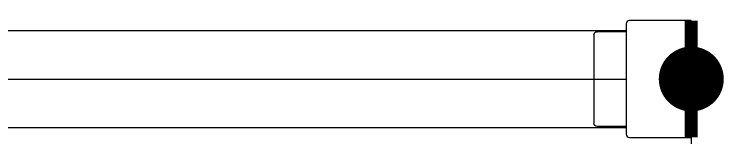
# Model space of a CAD drawing. Header units: millimetres. Extents: x 61566 to 667441, y 0 to 118800.
# Drawn here: x 448394 to 449485, y 55102 to 55302 of the extents above; entities that cross this region are included whole.
import ezdxf

# ---------------------------------------------------------------- set-up
doc = ezdxf.new("R2010")
doc.units = ezdxf.units.MM
doc.header["$LTSCALE"] = 200
doc.linetypes.add('CENTER', pattern=[50.8, 31.75, -6.35, 6.35, -6.35])
for name, color, linetype in [('DUCT', 7, 'Continuous'), ('LG-TEXT', 2, 'Continuous'), ('환기(SA)', 3, 'Continuous')]:
    doc.layers.add(name, color=color, linetype=linetype)

# ---------------------------------------------------------------- blocks, each defined once
blk = doc.blocks.new('A$C75A37BC1')
at = {"color": 0}
for p, q in [((17, 50, 0), (17, 5, 0)), ((163, 50, 0), (163, 5, 0)), ((158, 0, 0), (22, 0, 0))]:
    blk.add_line(p, q, dxfattribs=at)
at = {"color": 0, "const_width": 20, "elevation": 0}
blk.add_lwpolyline([(180, 150), (0, 150)], dxfattribs=at)
at = {"color": 0, "elevation": 0}
blk.add_lwpolyline([(180, 150), (180, 55, -0.414214), (175, 50), (5, 50, -0.414214), (0, 55), (0, 150)], format="xyb", close=True, dxfattribs=at)
at = {"color": 0}
for centre, start, end in [((22, 5, 0), 180, 270), ((158, 5, 0), 270, 0)]:
    blk.add_arc(centre, 5, start, end, dxfattribs=at)
blk = doc.blocks.new('_Dot')
at = {"color": 0, "linetype": 'ByBlock', "lineweight": -2}
blk.add_line((-0.5, 0), (-1, 0), dxfattribs=at)
at = {"color": 0, "linetype": 'ByBlock', "const_width": 0.5}
blk.add_lwpolyline([(-0.25, 0, 1), (0.25, 0, 1)], format="xyb", close=True, dxfattribs=at)

msp = doc.modelspace()

# ---------------------------------------------------------------- linework, layer by layer
at = {"layer": '환기(SA)'}
for p, q in [((444682.2, 55277.3), (449335, 55277.3)), ((444682.2, 55127.3), (449335, 55127.3))]:
    msp.add_line(p, q, dxfattribs=at)
at = {"layer": '환기(SA)', "color": 1, "linetype": 'CENTER'}
msp.add_line((444682.2, 55202.3), (449335, 55202.3), dxfattribs=at)

# ---------------------------------------------------------------- block references
at = {"layer": 'DUCT', "color": 7, "xscale": -1, "rotation": 270}
msp.add_blockref('A$C75A37BC1', (449285, 55112.3, 0), dxfattribs=at)
at = {"layer": 'LG-TEXT', "xscale": 100, "yscale": 100, "zscale": 100, "rotation": 90}
msp.add_blockref('_Dot', (449435, 55202.3), dxfattribs=at)
msp.add_blockref('_Dot', (449435, 55202.3), dxfattribs=at)
msp.add_blockref('_Dot', (449435, 55202.3), dxfattribs=at)

doc.saveas('drawing.dxf')
